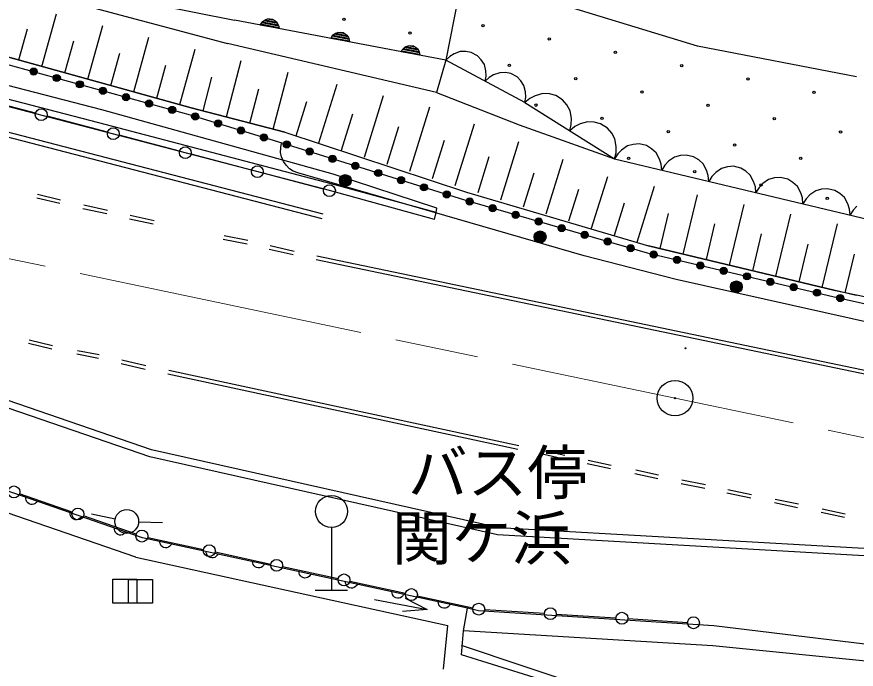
# Model space of a CAD drawing. Units: millimetres, scale not verified. Extents: x 40000 to 680000, y 20000 to 380000.
# Drawn here: x 143907 to 179062, y 283737 to 311076 of the extents above; entities that cross this region are included whole.
import ezdxf
from ezdxf.enums import TextEntityAlignment as Align

# ---------------------------------------------------------------- set-up
doc = ezdxf.new("R2010")
doc.units = ezdxf.units.MM
doc.header["$LTSCALE"] = 1000
doc.linetypes.add('CHAIN', pattern=[18.5, 12, -1.5, 3.5, -1.5])
for name, color, linetype, lineweight in [('M-BGD', 7, 'Continuous', 25), ('M-BMK', 2, 'CHAIN', 13), ('M-BMK-ROW', 30, 'Continuous', 25), ('M-BMK-SRVR', 3, 'Continuous', 25)]:
    doc.layers.add(name, color=color, linetype=linetype, lineweight=lineweight)
doc.styles.add('ＭＳ ゴシック', font='')
doc.styles.get('ＭＳ ゴシック').set_extended_font_data('MS Gothic')

msp = doc.modelspace()

# ---------------------------------------------------------------- linework, layer by layer
at = {"layer": 'M-BGD'}
for p, q in [((144533, 312633), (153024, 310933)), ((162579, 312860), (161870, 309255)), ((172418, 309838), (162579, 312860)), ((144379, 312190), (152729, 309963)), ((144958, 308999), (145567, 311197)), ((147469, 307181), (133331, 310844)), ((161870, 309255), (153024, 310933)), ((154105, 310728), (154154, 310813)), ((154154, 310813), (154214, 310881)), ((154871, 310685), (154163, 310819)), ((154202, 310862), (154849, 310740)), ((154214, 310881), (154307, 310953)), ((154823, 310796), (154251, 310904)), ((154307, 310953), (154402, 310983)), ((154307, 310944), (154783, 310854)), ((154402, 310983), (154500, 310995)), ((154700, 310921), (154407, 310976)), ((154500, 310995), (154622, 310972)), ((154622, 310972), (154709, 310925)), ((154709, 310925), (154786, 310862)), ((154786, 310862), (154846, 310761)), ((143995, 309265), (144357, 310571)), ((146884, 308466), (147504, 310706)), ((154891, 310579), (154105, 310728)), ((154134, 310774), (154881, 310632)), ((154846, 310761), (154879, 310675)), ((154879, 310675), (154891, 310579)), ((157255, 310393), (157351, 310424)), ((157351, 310424), (157449, 310436)), ((157449, 310436), (157571, 310413)), ((147349, 306633), (133345, 310267)), ((148810, 307933), (149441, 310216)), ((157054, 310169), (157103, 310253)), ((157840, 310020), (157054, 310169)), ((157083, 310214), (157830, 310073)), ((157103, 310253), (157162, 310321)), ((157819, 310126), (157112, 310260)), ((157151, 310303), (157797, 310181)), ((157162, 310321), (157255, 310393)), ((157771, 310236), (157199, 310345)), ((157256, 310385), (157731, 310295)), ((157648, 310362), (157356, 310417)), ((157571, 310413), (157657, 310366)), ((157657, 310366), (157735, 310302)), ((157735, 310302), (157795, 310201)), ((157795, 310201), (157828, 310116)), ((157828, 310116), (157840, 310020)), ((147273, 306342), (133269, 309977)), ((145921, 308732), (146290, 310064)), ((150735, 307400), (151379, 309725)), ((161488, 307900), (152729, 309963)), ((160051, 309694), (160111, 309762)), ((160099, 309744), (160746, 309621)), ((160111, 309762), (160204, 309834)), ((160720, 309677), (160148, 309786)), ((160204, 309834), (160299, 309865)), ((160205, 309826), (160680, 309736)), ((160299, 309865), (160397, 309877)), ((160597, 309802), (160304, 309858)), ((160397, 309877), (160519, 309854)), ((160519, 309854), (160606, 309807)), ((160606, 309807), (160683, 309743)), ((160683, 309743), (160744, 309642)), ((179079, 308555), (172418, 309838)), ((151217, 307267), (143514, 309399)), ((143514, 309399), (151217, 307267)), ((147847, 308199), (148222, 309556)), ((160003, 309610), (160051, 309694)), ((160789, 309461), (160003, 309610)), ((160032, 309655), (160778, 309513)), ((160768, 309566), (160061, 309700)), ((160744, 309642), (160776, 309557)), ((160776, 309557), (160789, 309461)), ((162038, 309411), (161870, 309255)), ((162220, 309522), (162038, 309411)), ((162479, 309618), (162220, 309522)), ((162714, 309620), (162479, 309618)), ((162942, 309578), (162714, 309620)), ((163199, 309441), (162942, 309578)), ((163361, 309275), (163199, 309441)), ((156744, 302799), (132689, 309062)), ((143474, 309095), (151173, 306964)), ((149772, 307666), (150155, 309049)), ((152685, 306880), (153309, 309245)), ((161870, 309255), (161488, 307900)), ((165186, 307486), (161870, 309255)), ((163490, 309078), (163361, 309275)), ((163555, 308809), (163490, 309078)), ((156694, 302605), (132639, 308868)), ((154643, 306363), (155275, 308760)), ((163568, 308594), (163555, 308809)), ((164137, 308733), (163878, 308637)), ((164372, 308735), (164137, 308733)), ((164600, 308693), (164372, 308735)), ((164857, 308556), (164600, 308693)), ((151706, 307138), (152078, 308547)), ((163528, 308371), (163568, 308594)), ((163696, 308526), (163528, 308371)), ((163878, 308637), (163696, 308526)), ((165019, 308390), (164857, 308556)), ((165148, 308193), (165019, 308390)), ((153664, 306621), (154041, 308050)), ((156560, 305788), (157329, 308253)), ((165213, 307924), (165148, 308193)), ((144690, 307035), (142157, 307703)), ((158463, 305194), (159269, 307775)), ((161488, 307900), (164948, 306555)), ((165186, 307486), (165226, 307710)), ((165397, 307655), (165186, 307486)), ((165226, 307710), (165213, 307924)), ((165621, 307770), (165397, 307655)), ((165934, 307861), (165621, 307770)), ((166212, 307844), (165934, 307861)), ((166477, 307775), (166212, 307844)), ((166768, 307592), (166477, 307775)), ((155132, 306234), (151217, 307267)), ((151217, 307267), (155132, 306234)), ((155608, 306086), (156059, 307530)), ((160367, 304600), (161209, 307297)), ((165186, 307486), (168944, 305120)), ((166944, 307382), (166768, 307592)), ((167080, 307139), (166944, 307382)), ((147708, 306240), (145174, 306908)), ((157162, 304483), (147469, 307181)), ((151173, 306964), (155011, 305791)), ((157512, 305491), (157984, 307005)), ((167133, 306817), (167080, 307139)), ((157077, 304081), (147350, 306632)), ((162271, 304005), (163079, 306595)), ((167065, 306303), (167131, 306563)), ((167131, 306563), (167133, 306817)), ((167500, 306587), (167276, 306472)), ((167813, 306678), (167500, 306587)), ((168091, 306661), (167813, 306678)), ((168356, 306592), (168091, 306661)), ((168647, 306409), (168356, 306592)), ((157001, 303790), (147273, 306342)), ((155132, 306234), (162738, 303728)), ((159415, 304897), (159910, 306480)), ((164948, 306555), (168944, 305120)), ((167276, 306472), (167065, 306303)), ((168823, 306199), (168647, 306409)), ((150725, 305445), (148191, 306113)), ((161319, 304302), (161818, 305900)), ((168959, 305957), (168823, 306199)), ((169012, 305635), (168959, 305957)), ((155011, 305791), (162651, 303402)), ((164174, 303411), (164937, 305852)), ((169009, 305380), (169012, 305635)), ((169480, 305664), (169236, 305493)), ((169725, 305731), (169480, 305664)), ((169974, 305750), (169725, 305731)), ((170280, 305677), (169974, 305750)), ((170494, 305548), (170280, 305677)), ((170683, 305378), (170494, 305548)), ((153742, 304649), (151208, 305317)), ((163223, 303708), (163694, 305217)), ((168944, 305120), (169009, 305380)), ((169077, 305328), (168944, 305120)), ((169236, 305493), (169077, 305328)), ((170823, 305115), (170683, 305378)), ((171452, 305194), (171208, 305023)), ((171697, 305261), (171452, 305194)), ((171946, 305280), (171697, 305261)), ((172252, 305207), (171946, 305280)), ((172466, 305078), (172252, 305207)), ((166078, 302816), (166794, 305110)), ((168944, 305120), (192606, 299481)), ((170896, 304894), (170823, 305115)), ((170916, 304650), (170896, 304894)), ((171049, 304858), (170916, 304650)), ((171208, 305023), (171049, 304858)), ((172655, 304908), (172466, 305078)), ((172795, 304645), (172655, 304908)), ((173918, 304810), (173669, 304791)), ((174224, 304737), (173918, 304810)), ((156759, 303854), (154225, 304522)), ((161505, 303054), (157162, 304483)), ((165126, 303114), (165570, 304534)), ((172868, 304425), (172795, 304645)), ((173180, 304553), (173020, 304388)), ((173424, 304724), (173180, 304553)), ((173669, 304791), (173424, 304724)), ((174438, 304608), (174224, 304737)), ((174626, 304438), (174438, 304608)), ((157596, 303977), (156635, 304256)), ((167982, 302222), (168658, 304387)), ((172888, 304180), (172868, 304425)), ((173020, 304388), (172888, 304180)), ((174767, 304175), (174626, 304438)), ((174839, 303955), (174767, 304175)), ((175395, 304255), (175151, 304083)), ((175641, 304321), (175395, 304255)), ((175890, 304340), (175641, 304321)), ((176195, 304267), (175890, 304340)), ((176410, 304138), (176195, 304267)), ((176598, 303968), (176410, 304138)), ((161395, 302585), (157001, 303790)), ((161475, 302875), (157080, 304080)), ((167030, 302519), (167446, 303851)), ((169885, 301628), (170620, 303982)), ((174859, 303710), (174839, 303955)), ((174992, 303918), (174859, 303710)), ((175151, 304083), (174992, 303918)), ((176739, 303705), (176598, 303968)), ((177367, 303785), (177123, 303614)), ((177612, 303851), (177367, 303785)), ((177862, 303870), (177612, 303851)), ((178167, 303797), (177862, 303870)), ((178381, 303668), (178167, 303797)), ((145709, 303250), (144741, 303479)), ((145709, 303250), (144741, 303479)), ((145744, 303396), (144775, 303625)), ((162651, 303402), (170310, 301179)), ((162738, 303728), (170361, 301479)), ((171817, 301131), (172411, 303613)), ((176811, 303485), (176739, 303705)), ((176831, 303240), (176811, 303485)), ((176964, 303448), (176831, 303240)), ((177123, 303614), (176964, 303448)), ((178570, 303498), (178381, 303668)), ((178711, 303235), (178570, 303498)), ((147709, 302963), (146709, 303177)), ((161475, 302875), (161505, 303054)), ((168933, 301925), (169357, 303281)), ((173759, 300667), (174367, 303210)), ((178783, 303015), (178711, 303235)), ((179095, 303144), (178936, 302978)), ((147677, 302817), (146678, 303031)), ((147677, 302817), (146678, 303031)), ((149657, 302526), (148661, 302743)), ((161395, 302585), (161475, 302875)), ((170847, 301363), (171198, 302834)), ((175701, 300203), (176323, 302806)), ((178803, 302770), (178783, 303015)), ((178936, 302978), (178803, 302770)), ((149625, 302379), (148629, 302596)), ((172788, 300899), (173148, 302406)), ((177642, 299739), (178279, 302403)), ((153549, 301553), (152557, 301747)), ((153578, 301700), (152586, 301894)), ((174730, 300435), (175099, 301979)), ((155485, 301099), (154481, 301329)), ((155518, 301245), (154514, 301475)), ((178128, 299623), (170361, 301479)), ((170361, 301479), (178128, 299623)), ((176671, 299971), (177049, 301551)), ((195603, 292884), (156480, 301041)), ((170310, 301179), (178078, 299359)), ((178594, 299509), (178991, 301124)), ((195572, 292737), (156449, 300894)), ((179061, 299394), (178128, 299623)), ((178128, 299623), (185891, 297972)), ((178078, 299359), (185907, 297590)), ((149167, 289249), (125024, 297589)), ((149167, 289249), (125024, 297589)), ((149475, 292632), (135326, 297502)), ((149544, 292924), (136243, 297502)), ((144428, 297538), (145405, 297306)), ((144393, 297393), (145370, 297160)), ((146446, 297098), (147358, 296918)), ((148887, 288426), (124821, 296745)), ((146417, 296950), (147329, 296771)), ((148273, 296552), (149277, 296316)), ((148307, 296698), (149312, 296462)), ((150238, 296117), (164897, 292959)), ((150270, 296264), (164929, 293106)), ((164114, 289657), (149544, 292924)), ((166865, 292691), (165888, 292906)), ((164045, 289365), (149475, 292632)), ((166833, 292545), (165855, 292759)), ((168765, 292131), (167798, 292341)), ((168797, 292278), (167830, 292488)), ((170754, 291718), (169798, 291927)), ((170786, 291865), (169830, 292074)), ((172719, 291313), (171732, 291506)), ((172748, 291461), (171761, 291653)), ((174647, 290904), (173649, 291109)), ((174677, 291051), (173679, 291256)), ((146229, 290322), (144022, 291084)), ((176639, 290647), (175666, 290854)), ((176608, 290501), (175635, 290707)), ((178605, 290238), (177630, 290444)), ((148909, 289397), (146702, 290159)), ((148022, 290027), (147042, 290228)), ((178574, 290091), (177599, 290297)), ((149012, 289915), (150011, 289891)), ((157087, 289679), (157087, 287049)), ((183937, 288236), (164045, 289365)), ((184006, 288528), (164114, 289657)), ((162777, 286289), (149167, 289249)), ((162777, 286289), (149167, 289249)), ((149390, 289263), (151723, 288756)), ((152212, 288650), (154545, 288144)), ((148887, 288426), (161964, 285563)), ((155034, 288038), (157367, 287532)), ((157856, 287425), (160189, 286919)), ((156407, 287049), (157757, 287049)), ((158889, 286660), (161099, 286244)), ((160678, 286813), (163011, 286307)), ((162622, 285343), (162777, 286289)), ((163240, 286180), (162777, 286289)), ((173094, 285561), (163240, 286180)), ((163505, 286238), (166004, 286079)), ((166503, 286048), (169001, 285889)), ((169500, 285857), (171999, 285699)), ((161784, 283735), (161964, 285563)), ((182297, 284437), (173094, 285561)), ((162533, 284343), (162622, 285343)), ((173059, 284720), (162622, 285343)), ((167828, 282955), (162538, 284730)), ((183194, 283696), (173059, 284720)), ((167801, 282701), (162533, 284343))]:
    msp.add_line(p, q, dxfattribs=at)
for points in [[(156635, 304256), (155675, 304534), (155488, 304609), (155329, 304707), (155184, 304853), (155073, 305010), (154994, 305205), (154951, 305395), (154960, 305605), (154993, 305773)], [(198881, 294050), (194943, 294836), (171525, 300068), (167665, 301059), (157596, 303977)], [(144760, 290772), (144723, 290724), (144678, 290687), (144616, 290651), (144554, 290641), (144493, 290643), (144419, 290668), (144369, 290704), (144327, 290751), (144299, 290818), (144287, 290874), (144288, 290935)], [(146617, 290130), (146580, 290082), (146536, 290046), (146473, 290009), (146411, 289999), (146350, 290002), (146276, 290027), (146227, 290063), (146184, 290109), (146156, 290177), (146144, 290233), (146145, 290293)], [(148475, 289489), (148437, 289441), (148393, 289404), (148330, 289368), (148268, 289358), (148207, 289360), (148134, 289385), (148084, 289421), (148042, 289468), (148013, 289535), (148001, 289591), (148002, 289652)], [(150383, 288985), (150352, 288933), (150312, 288892), (150254, 288848), (150194, 288830), (150133, 288826), (150057, 288842), (150003, 288872), (149956, 288913), (149920, 288977), (149901, 289031), (149895, 289091)], [(152328, 288562), (152296, 288510), (152256, 288469), (152198, 288425), (152138, 288407), (152077, 288403), (152001, 288419), (151947, 288449), (151900, 288490), (151864, 288554), (151845, 288608), (151839, 288668)], [(154272, 288139), (154240, 288087), (154200, 288046), (154142, 288002), (154082, 287985), (154021, 287980), (153945, 287996), (153892, 288026), (153844, 288067), (153808, 288131), (153789, 288185), (153783, 288245)], [(156216, 287716), (156184, 287664), (156145, 287623), (156087, 287579), (156026, 287562), (155965, 287557), (155890, 287574), (155836, 287603), (155789, 287644), (155753, 287708), (155734, 287762), (155728, 287823)], [(158160, 287293), (158129, 287241), (158089, 287200), (158031, 287157), (157971, 287139), (157910, 287134), (157834, 287151), (157780, 287180), (157733, 287221), (157697, 287285), (157678, 287339), (157672, 287400)], [(160105, 286871), (160073, 286819), (160033, 286777), (159975, 286734), (159915, 286716), (159854, 286711), (159778, 286728), (159725, 286757), (159677, 286798), (159641, 286863), (159622, 286917), (159616, 286977)], [(160170, 286711), (161099, 286244), (160064, 286149)], [(162049, 286448), (162017, 286396), (161978, 286354), (161919, 286311), (161859, 286293), (161798, 286289), (161722, 286305), (161669, 286335), (161621, 286376), (161585, 286440), (161567, 286494), (161560, 286554)]]:
    msp.add_lwpolyline(points, dxfattribs=at)
for centre, radius in [((157607, 310964), 49.8), ((160377, 310393), 49.8), ((163434, 310705), 49.8), ((166207, 310146), 49.8), ((168980, 309588), 49.8), ((164541, 309039), 49.8), ((171753, 309029), 49.8), ((144615, 308779), 149), ((144615, 308779), 132), ((144615, 308779), 115), ((144615, 308779), 96.7), ((144615, 308779), 79.5), ((144615, 308779), 58.5), ((144615, 308779), 40.5), ((144615, 308779), 23.2), ((144615, 308779), 4.5), ((145582, 308512), 149), ((145582, 308512), 132), ((145582, 308512), 115), ((145582, 308512), 96.7), ((145582, 308512), 79.5), ((145582, 308512), 58.5), ((145582, 308512), 40.5), ((145582, 308512), 23.2), ((145582, 308512), 4.5), ((146548, 308244), 149), ((146548, 308244), 132), ((146548, 308244), 115), ((146548, 308244), 96.7), ((146548, 308244), 79.5), ((167314, 308480), 49.8), ((174525, 308471), 49.8), ((146548, 308244), 58.5), ((146548, 308244), 40.5), ((146548, 308244), 23.2), ((146548, 308244), 4.5), ((147515, 307977), 149), ((147515, 307977), 132), ((147515, 307977), 115), ((147515, 307977), 96.7), ((147515, 307977), 79.5), ((147515, 307977), 58.5), ((147515, 307977), 40.5), ((147515, 307977), 23.2), ((147515, 307977), 4.5), ((170087, 307922), 49.8), ((148481, 307709), 149), ((148481, 307709), 132), ((148481, 307709), 115), ((148481, 307709), 96.7), ((148481, 307709), 79.5), ((148481, 307709), 58.5), ((148481, 307709), 40.5), ((148481, 307709), 23.2), ((148481, 307709), 4.5), ((177298, 307912), 49.8), ((149448, 307441), 149), ((149448, 307441), 132), ((149448, 307441), 115), ((149448, 307441), 96.7), ((149448, 307441), 79.5), ((149448, 307441), 58.5), ((149448, 307441), 40.5), ((149448, 307441), 23.2), ((149448, 307441), 4.5), ((150414, 307174), 149), ((150414, 307174), 132), ((150414, 307174), 115), ((150414, 307174), 96.7), ((165649, 307373), 49.8), ((172860, 307364), 49.8), ((144932, 306972), 249), ((150414, 307174), 79.5), ((150414, 307174), 58.5), ((150414, 307174), 40.5), ((150414, 307174), 23.2), ((150414, 307174), 4.5), ((151379, 306901), 149), ((151379, 306901), 132), ((151379, 306901), 115), ((151379, 306901), 96.7), ((151379, 306901), 79.5), ((151379, 306901), 58.5), ((151379, 306901), 40.5), ((151379, 306901), 23.2), ((151379, 306901), 4.5), ((152338, 306608), 149), ((152338, 306608), 132), ((152338, 306608), 115), ((152338, 306608), 96.7), ((152338, 306608), 79.5), ((152338, 306608), 58.5), ((152338, 306608), 40.5), ((152338, 306608), 23.2), ((152338, 306608), 4.5), ((168421, 306815), 49.8), ((175632, 306805), 49.8), ((147949, 306176), 249), ((153297, 306314), 149), ((153297, 306314), 132), ((153297, 306314), 115), ((153297, 306314), 96.7), ((153297, 306314), 79.5), ((153297, 306314), 58.5), ((153297, 306314), 40.5), ((153297, 306314), 23.2), ((153297, 306314), 4.5), ((171194, 306256), 49.8), ((178405, 306247), 49.8), ((154256, 306021), 149), ((154256, 306021), 132), ((154256, 306021), 115), ((154256, 306021), 96.7), ((154256, 306021), 79.5), ((154256, 306021), 58.5), ((154256, 306021), 40.5), ((154256, 306021), 23.2), ((154256, 306021), 4.5), ((155215, 305727), 149), ((155215, 305727), 132), ((150966, 305381), 249), ((155215, 305727), 115), ((155215, 305727), 96.7), ((155215, 305727), 79.5), ((155215, 305727), 58.5), ((155215, 305727), 40.5), ((155215, 305727), 23.2), ((155215, 305727), 4.5), ((156172, 305428), 149), ((156172, 305428), 132), ((156172, 305428), 115), ((156172, 305428), 96.7), ((156172, 305428), 79.5), ((173967, 305698), 49.8), ((156172, 305428), 58.5), ((156172, 305428), 40.5), ((156172, 305428), 23.2), ((156172, 305428), 4.5), ((157129, 305128), 149), ((157129, 305128), 132), ((157129, 305128), 115), ((157129, 305128), 96.7), ((157129, 305128), 79.5), ((157129, 305128), 58.5), ((157129, 305128), 40.5), ((157129, 305128), 23.2), ((169528, 305149), 49.8), ((176740, 305140), 49.8), ((153983, 304586), 249), ((157129, 305128), 4.5), ((158086, 304829), 149), ((158086, 304829), 132), ((158086, 304829), 115), ((158086, 304829), 96.7), ((158086, 304829), 79.5), ((158086, 304829), 58.5), ((158086, 304829), 40.5), ((158086, 304829), 23.2), ((158086, 304829), 4.5), ((157665, 304216), 249), ((159044, 304530), 149), ((159044, 304530), 132), ((159044, 304530), 115), ((159044, 304530), 96.7), ((159044, 304530), 79.5), ((159044, 304530), 58.5), ((159044, 304530), 40.5), ((159044, 304530), 23.2), ((159044, 304530), 4.5), ((172301, 304591), 49.8), ((157665, 304216), 220), ((157665, 304216), 191), ((157665, 304216), 161), ((157665, 304216), 132), ((157665, 304216), 97.5), ((157665, 304216), 67.5), ((157665, 304216), 38.8), ((157665, 304216), 7.5), ((160001, 304230), 149), ((160001, 304230), 132), ((160001, 304230), 115), ((160001, 304230), 96.7), ((160001, 304230), 79.5), ((160001, 304230), 58.5), ((160001, 304230), 40.5), ((160001, 304230), 23.2), ((160001, 304230), 4.5), ((157001, 303790), 249), ((160958, 303931), 149), ((160958, 303931), 132), ((160958, 303931), 115), ((160958, 303931), 96.7), ((160958, 303931), 79.5), ((160958, 303931), 58.5), ((160958, 303931), 40.5), ((160958, 303931), 23.2), ((160958, 303931), 4.5), ((161915, 303632), 149), ((161915, 303632), 132), ((161915, 303632), 115), ((175074, 304032), 49.8), ((161915, 303632), 96.7), ((161915, 303632), 79.5), ((161915, 303632), 58.5), ((161915, 303632), 40.5), ((161915, 303632), 23.2), ((161915, 303632), 4.5), ((162874, 303337), 149), ((162874, 303337), 132), ((162874, 303337), 115), ((162874, 303337), 96.7), ((162874, 303337), 79.5), ((162874, 303337), 58.5), ((177847, 303474), 49.8), ((162874, 303337), 40.5), ((162874, 303337), 23.2), ((162874, 303337), 4.5), ((163837, 303058), 149), ((163837, 303058), 132), ((163837, 303058), 115), ((163837, 303058), 96.7), ((163837, 303058), 79.5), ((163837, 303058), 58.5), ((163837, 303058), 40.5), ((163837, 303058), 23.2), ((163837, 303058), 4.5), ((164800, 302778), 149), ((164800, 302778), 132), ((164800, 302778), 115), ((164800, 302778), 96.7), ((164800, 302778), 79.5), ((164800, 302778), 58.5), ((164800, 302778), 40.5), ((164800, 302778), 23.2), ((164800, 302778), 4.5), ((165763, 302499), 149), ((165763, 302499), 132), ((165763, 302499), 115), ((165763, 302499), 96.7), ((165763, 302499), 79.5), ((165763, 302499), 58.5), ((165763, 302499), 40.5), ((165763, 302499), 23.2), ((165763, 302499), 4.5), ((166726, 302219), 149), ((166726, 302219), 132), ((165825, 301851), 249), ((165825, 301851), 220), ((165825, 301851), 191), ((165825, 301851), 161), ((166726, 302219), 115), ((166726, 302219), 96.7), ((166726, 302219), 79.5), ((166726, 302219), 58.5), ((166726, 302219), 40.5), ((166726, 302219), 23.2), ((166726, 302219), 4.5), ((167689, 301940), 149), ((167689, 301940), 132), ((167689, 301940), 115), ((167689, 301940), 96.7), ((167689, 301940), 79.5), ((167689, 301940), 58.5), ((165825, 301851), 132), ((165825, 301851), 97.5), ((165825, 301851), 67.5), ((165825, 301851), 38.8), ((165825, 301851), 7.5), ((167689, 301940), 40.5), ((167689, 301940), 23.2), ((167689, 301940), 4.5), ((168652, 301661), 149), ((168652, 301661), 132), ((168652, 301661), 115), ((168652, 301661), 96.7), ((168652, 301661), 79.5), ((168652, 301661), 58.5), ((168652, 301661), 40.5), ((168652, 301661), 23.2), ((168652, 301661), 4.5), ((169615, 301381), 149), ((169615, 301381), 132), ((169615, 301381), 115), ((169615, 301381), 96.7), ((169615, 301381), 79.5), ((169615, 301381), 58.5), ((169615, 301381), 40.5), ((169615, 301381), 23.2), ((169615, 301381), 4.5), ((170582, 301116), 149), ((170582, 301116), 132), ((170582, 301116), 115), ((170582, 301116), 96.7), ((170582, 301116), 79.5), ((170582, 301116), 58.5), ((170582, 301116), 40.5), ((170582, 301116), 23.2), ((170582, 301116), 4.5), ((171559, 300887), 149), ((171559, 300887), 132), ((171559, 300887), 115), ((171559, 300887), 96.7), ((171559, 300887), 79.5), ((171559, 300887), 58.5), ((171559, 300887), 40.5), ((171559, 300887), 23.2), ((171559, 300887), 4.5), ((172535, 300658), 149), ((172535, 300658), 132), ((172535, 300658), 115), ((172535, 300658), 96.7), ((172535, 300658), 79.5), ((172535, 300658), 58.5), ((172535, 300658), 40.5), ((172535, 300658), 23.2), ((172535, 300658), 4.5), ((173511, 300429), 149), ((173511, 300429), 132), ((173511, 300429), 115), ((173511, 300429), 96.7), ((173511, 300429), 79.5), ((173511, 300429), 58.5), ((173511, 300429), 40.5), ((173511, 300429), 23.2), ((173511, 300429), 4.5), ((174488, 300200), 149), ((174488, 300200), 132), ((174488, 300200), 115), ((174488, 300200), 96.7), ((174488, 300200), 79.5), ((174488, 300200), 58.5), ((174488, 300200), 40.5), ((174042, 299760), 249), ((174042, 299760), 220), ((174042, 299760), 191), ((174042, 299760), 161), ((174042, 299760), 132), ((174488, 300200), 23.2), ((174488, 300200), 4.5), ((175464, 299971), 149), ((175464, 299971), 132), ((175464, 299971), 115), ((175464, 299971), 96.7), ((175464, 299971), 79.5), ((175464, 299971), 58.5), ((175464, 299971), 40.5), ((175464, 299971), 23.2), ((175464, 299971), 4.5), ((176441, 299742), 149), ((174042, 299760), 97.5), ((174042, 299760), 67.5), ((174042, 299760), 38.8), ((174042, 299760), 7.5), ((176441, 299742), 132), ((176441, 299742), 115), ((176441, 299742), 96.7), ((176441, 299742), 79.5), ((176441, 299742), 58.5), ((176441, 299742), 40.5), ((176441, 299742), 23.2), ((176441, 299742), 4.5), ((177417, 299514), 149), ((177417, 299514), 132), ((177417, 299514), 115), ((177417, 299514), 96.7), ((177417, 299514), 79.5), ((177417, 299514), 58.5), ((177417, 299514), 40.5), ((177417, 299514), 23.2), ((177417, 299514), 4.5), ((178394, 299287), 149), ((178394, 299287), 132), ((178394, 299287), 115), ((178394, 299287), 96.7), ((178394, 299287), 79.5), ((178394, 299287), 58.5), ((178394, 299287), 40.5), ((178394, 299287), 23.2), ((178394, 299287), 4.5), ((171914, 297187), 19.5), ((171475, 295094), 22.5), ((143786, 291166), 249), ((157087, 290349), 670), ((146465, 290241), 249), ((148512, 289927), 498), ((149145, 289316), 249), ((149145, 289316), 249), ((151967, 288703), 249), ((154789, 288091), 249), ((157611, 287479), 249), ((160434, 286866), 249), ((163256, 286254), 249), ((166253, 286063), 249), ((169251, 285873), 249), ((172248, 285683), 249)]:
    msp.add_circle(centre, radius, dxfattribs=at)
at = {"layer": 'M-BMK'}
msp.add_line((128460, 304106), (236849, 281396), dxfattribs=at)
at = {"layer": 'M-BMK-ROW'}
for points in [[(147935, 286508), (147935, 287508), (148935, 287508), (148935, 286508)], [(148589, 286500), (148589, 287500), (149589, 287500), (149589, 286500)]]:
    msp.add_lwpolyline(points, close=True, dxfattribs=at)
at = {"layer": 'M-BMK-SRVR'}
msp.add_circle((171475, 295094), 746, dxfattribs=at)

# ---------------------------------------------------------------- texts
at = {"layer": 'M-BGD', "style": 'ＭＳ ゴシック'}
for s, p in [('バス停', (160288, 290514)), ('関ケ浜', (159624, 287767))]:
    msp.add_text(s, height=1833, dxfattribs=at).set_placement(p, align=Align.BOTTOM_LEFT)

doc.saveas('drawing.dxf')
